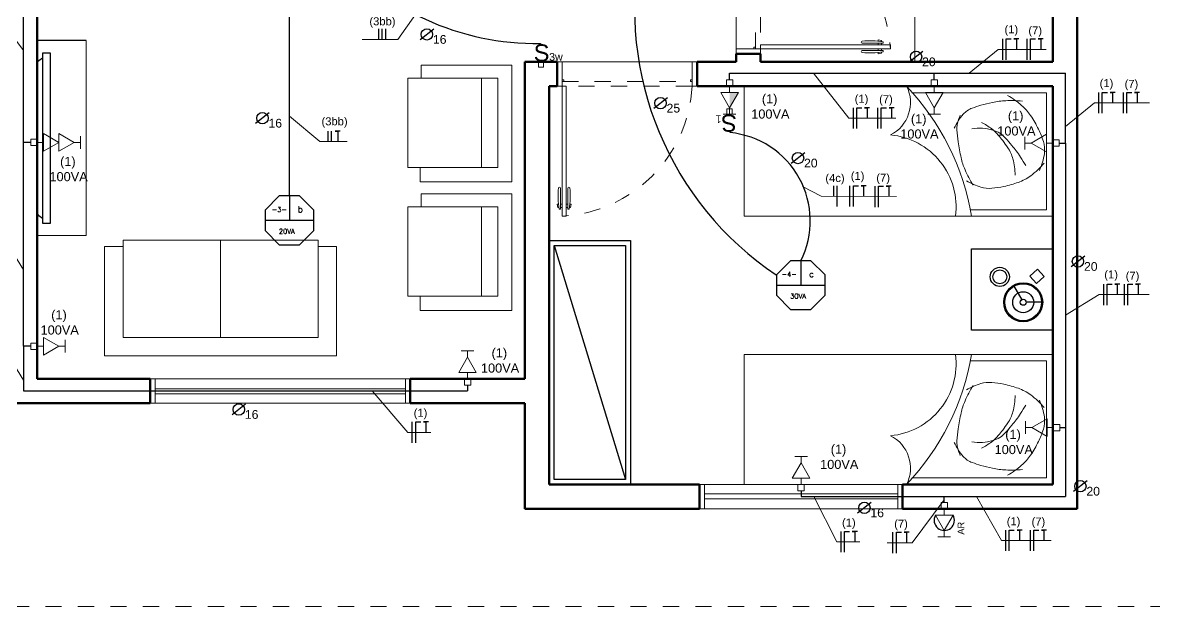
# Model space of a CAD drawing. Header units: inches. Extents: x 179598 to 179981, y 9195975 to 9196075.
# Drawn here: x 179673.85 to 179680.82, y 9196022.02 to 9196025.61 of the extents above; entities that cross this region are included whole.
import ezdxf

# ---------------------------------------------------------------- set-up
doc = ezdxf.new("R2010")
doc.units = ezdxf.units.IN
doc.header["$LTSCALE"] = 0.05
doc.header["$MEASUREMENT"] = 0
for name, pattern in [('CONTINU', [0]), ('DASH2', [0.75, 0.5, -0.25]), ('DASHED2', [0.375, 0.25, -0.125]), ('HIDDEN', [0.375, 0.25, -0.125]), ('HIDDEN2', [0.1875, 0.125, -0.0625])]:
    doc.linetypes.add(name, pattern=pattern)
for name, color, linetype, lineweight in [('Comunicação', 170, 'Continuous', 30), ('Eletrodutos', 220, 'Continuous', 25), ('ESQUADRIA', 7, 'Continuous', 5), ('FNT', 30, 'Continuous', 25), ('HASTES', 250, 'Continuous', 25), ('NOTAS', 180, 'Continuous', 25), ('PAREDE', 7, 'Continuous', 50), ('PISO', 7, 'Continuous', 5), ('PROJEÇÃO', 7, 'DASHED2', 0), ('TamanhoEletroduto', 174, 'Continuous', 30)]:
    doc.layers.add(name, color=color, linetype=linetype, lineweight=lineweight)
for name, color, linetype in [('Electric', 10, 'Continuous'), ('ILUMINAÇÃO', 3, 'Continuous'), ('LAYOUT', 7, 'CONTINU'), ('PTO', 1, 'Continuous'), ('TEP', 40, 'DASH2')]:
    doc.layers.add(name, color=color, linetype=linetype)
doc.styles.add('Cota', font='arial.ttf')
doc.styles.get("Standard").update_dxf_attribs({"font": ''})
doc.styles.get('Standard').set_extended_font_data('txt.shx')

# ---------------------------------------------------------------- blocks, each defined once
blk = doc.blocks.new('PORTA80_PB')
at = {"layer": 'ESQUADRIA'}
for p, q in [((0.02, 0.9055), (0.0125, 0.9055)), ((0.02, 0.9055), (0.02, 0.7763)), ((0.065, 0.9055), (0.065, 0.7763)), ((0.065, 0.9055), (0.0725, 0.9055)), ((0.0036, 0.8955), (0.0002, 0.8755)), ((0.0075, 0.8755), (0.0002, 0.8755)), ((0.0105, 0.8955), (0.0036, 0.8955)), ((0.03, 0.8955), (0.02, 0.8955)), ((0.03, 0.8755), (0.02, 0.8755)), ((0.055, 0.8955), (0.065, 0.8955)), ((0.055, 0.8755), (0.065, 0.8755)), ((0.0745, 0.8955), (0.0814, 0.8955)), ((0.0775, 0.8755), (0.0848, 0.8755)), ((0.0814, 0.8955), (0.0848, 0.8755)), ((0.83, 0), (0.03, 0))]:
    blk.add_line(p, q, dxfattribs=at)
for points in [[(0.03, 0.15), (0.055, 0.15), (0.055, 0.95), (0.03, 0.95)], [(0, 0), (0.03, 0), (0.03, 0.15), (0, 0.15)], [(0.83, 0), (0.86, 0), (0.86, 0.15), (0.83, 0.15)], [(0.04, 0.11), (0.03, 0.11), (0.03, 0.12), (0.04, 0.12)], [(0.82, 0.12), (0.83, 0.12), (0.83, 0.11), (0.82, 0.11)]]:
    blk.add_lwpolyline(points, close=True, dxfattribs=at)
at = {"layer": 'ESQUADRIA', "linetype": 'HIDDEN2'}
blk.add_lwpolyline([(0.03, 0.12), (0.83, 0.12), (0.83, 0.15), (0.03, 0.15)], close=True, dxfattribs=at)
at = {"layer": 'ESQUADRIA'}
for centre, radius, start, end in [((0.4334, 0.8257), 0.4284, 169.26017, 186.65508), ((-0.3484, 0.8257), 0.4284, 353.34492, 10.73983), ((0.0139, 0.7771), 0.00614, 187.18725, 352.0859), ((0.0711, 0.7771), 0.00614, 187.9141, 352.81275)]:
    blk.add_arc(centre, radius, start, end, dxfattribs=at)
at = {"layer": 'ESQUADRIA', "linetype": 'HIDDEN', "ltscale": 0.4}
blk.add_arc((-0.0154, 0.1046), 0.8466, 3.07158, 86.92842, dxfattribs=at)
blk = doc.blocks.new('A$C4C83112E')
at = {"layer": 'ESQUADRIA'}
for points in [[(0.03, 0), (0, 0), (0, 0.15), (0.03, 0.15)], [(0.03, 0), (1.57, 0), (1.57, 0.15), (0.03, 0.15)], [(1.6, 0), (1.57, 0), (1.57, 0.15), (1.6, 0.15)], [(1.57, 0.0576), (0.03, 0.0576), (0.03, 0.0876), (1.57, 0.0876)]]:
    blk.add_lwpolyline(points, close=True, dxfattribs=at)
blk = doc.blocks.new('A$C786F5E89')
at = {"layer": 'LAYOUT', "lineweight": 20}
for p, q in [((0.04, 1.86), (0.04, 1.0317)), ((0.76, 1.86), (0.04, 1.86)), ((0.76, 1.3934), (0.76, 1.86))]:
    blk.add_line(p, q, dxfattribs=at)
blk.add_lwpolyline([(0.8, 1.9), (0, 1.9), (0, 0), (0.8, 0)], close=True, dxfattribs=at)
for points in [[(0.0564, 1.6211, -0.050543), (0.1181, 1.7076, -0.064376), (0.1807, 1.7628, -0.03352), (0.2637, 1.8109, -0.039598), (0.3391, 1.8411, -0.109626), (0.414, 1.8473, -0.0754), (0.5181, 1.8166)], [(0.4735, 1.8457, -0.057152), (0.5509, 1.7633, -0.075208), (0.5915, 1.6873, -0.030275), (0.6169, 1.5986, -0.036967), (0.6278, 1.5239, -0.089016), (0.6206, 1.4571, -0.061822), (0.5824, 1.3687)], [(0.0918, 1.712, 0.034352), (0.0891, 1.6099, 0.04249), (0.0995, 1.5278, 0.015911), (0.1173, 1.4565, 0.020937), (0.1347, 1.4035, 0.121269), (0.1729, 1.3477, 0.080025), (0.2586, 1.2929)], [(0.2613, 1.4015, -0.103492), (0.2701, 1.5298, -0.14369), (0.3198, 1.6091, -0.007817), (0.3642, 1.6473, -0.010698), (0.3977, 1.674, -0.020146), (0.4368, 1.7014, -0.015912), (0.4887, 1.7324)], [(0.2223, 1.4599, -0.040593), (0.2626, 1.5236, -0.055645), (0.3003, 1.5637, -0.015363), (0.3347, 1.5911, -0.01263), (0.3782, 1.6221, -0.082628), (0.4468, 1.6534, -0.061291), (0.5471, 1.6675)], [(0.6089, 1.4081, -0.033461), (0.514, 1.3593, -0.04596), (0.44, 1.3351, -0.01901), (0.3418, 1.3166, -0.025886), (0.2687, 1.3095, -0.088683), (0.2128, 1.3169, -0.020726), (0.178, 1.3297)]]:
    blk.add_lwpolyline(points, format="xyb", dxfattribs=at)
for centre, radius, start, end in [((1.0634, -0.1268), 1.5493, 99.78806, 133.34204), ((0.7407, 0.8616), 0.4424, 82.30103, 175.01858), ((0.1, 0.8), 0.2236, 26.56505, 116.56505)]:
    blk.add_arc(centre, radius, start, end, dxfattribs=at)
blk = doc.blocks.new('A$C73877B83')
at = {"layer": 'LAYOUT'}
for p, q in [((0.2747, 0.243), (0.1867, 0.1922)), ((0.1708, 0.063), (0.1708, 0.1646))]:
    blk.add_line(p, q, dxfattribs=at)
for points in [[(0.5, 0), (0, 0), (0, 0.5), (0.5, 0.5)], [(0.2859, 0.1004), (0.3301, 0.0532), (0.3754, 0.0957), (0.3312, 0.1428)]]:
    blk.add_lwpolyline(points, close=True, dxfattribs=at)
for centre, radius in [((0.3271, 0.3269), 0.059), ((0.3271, 0.3269), 0.043), ((0.1708, 0.183), 0.12), ((0.1708, 0.183), 0.1136), ((0.1708, 0.183), 0.0646), ((0.1708, 0.183), 0.0184)]:
    blk.add_circle(centre, radius, dxfattribs=at)
blk = doc.blocks.new('A$C161E2D06')
at = {"layer": 'LAYOUT'}
blk.add_line((0.03, 1.47), (0.47, 0.03), dxfattribs=at)
for points in [[(0, 1.5), (0.5, 1.5), (0.5, 0), (0, 0)], [(0.03, 1.47), (0.47, 1.47), (0.47, 0.03), (0.03, 0.03)]]:
    blk.add_lwpolyline(points, close=True, dxfattribs=at)
blk = doc.blocks.new('A$C39A72CA2')
at = {"layer": 'ESQUADRIA'}
for points in [[(0, 0), (0.03, 0), (0.03, 0.15), (0, 0.15)], [(1.22, 0), (0.03, 0), (0.03, 0.15), (1.22, 0.15)], [(1.22, 0), (1.25, 0), (1.25, 0.15), (1.22, 0.15)], [(0.03, 0.0576), (1.22, 0.0576), (1.22, 0.0876), (0.03, 0.0876)]]:
    blk.add_lwpolyline(points, close=True, dxfattribs=at)
blk = doc.blocks.new('A$C71760755')
at = {"layer": 'LAYOUT', "lineweight": 20}
for p, q in [((0, 0.05), (0, 0.88)), ((0, 0.88), (1.76, 0.88)), ((1.76, 0.88), (1.76, 0.05)), ((0.14, 0), (0.14, 0.74)), ((0.14, 0.74), (1.62, 0.74)), ((0.88, 0.74), (0.88, 0)), ((1.62, 0.74), (1.62, 0)), ((0.14, 0.05), (0, 0.05)), ((1.62, 0.05), (1.76, 0.05)), ((0.14, 0), (1.62, 0))]:
    blk.add_line(p, q, dxfattribs=at)
blk = doc.blocks.new('A$C62A36329')
at = {"layer": 'LAYOUT', "lineweight": 20}
for p, q in [((0, 0.8024), (0, 0.1024)), ((0.8991, 0.8024), (0, 0.8024)), ((0.8991, 0.0963), (0.8991, 0.8024)), ((0.0999, 0.1024), (0.0999, 0.6954)), ((0.0999, 0.6954), (0.7888, 0.6954)), ((0.7888, 0.6954), (0.7888, 0.0963)), ((0.0999, 0.5685), (0.7888, 0.5685)), ((0, 0.1024), (0.0999, 0.1024)), ((0.0999, 0), (0.0999, 0.1024)), ((0.7888, 0.0963), (0.7888, 0)), ((0.7888, 0.0963), (0.8991, 0.0963)), ((0.7888, 0), (0.0999, 0))]:
    blk.add_line(p, q, dxfattribs=at)
blk = doc.blocks.new('A$C706E4DCE')
at = {"layer": 'LAYOUT'}
for p, q in [((0.0462, 0.0728), (0.03, 0.0498)), ((0.0674, 0.0815), (0.9786, 0.0815)), ((0.9998, 0.0728), (1.016, 0.0498)), ((0, 0), (0, 0.0498)), ((0, 0.0498), (1.046, 0.0498)), ((1.046, 0), (0, 0)), ((1.046, 0.0498), (1.046, 0))]:
    blk.add_line(p, q, dxfattribs=at)
for centre, start, end in [((0.0674, 0.0515), 90, 135), ((0.9786, 0.0515), 45, 90)]:
    blk.add_arc(centre, 0.03, start, end, dxfattribs=at)
blk = doc.blocks.new('TTA30')
at = {"lineweight": 5}
for p, q in [((-0.139, 0.34), (0, 0.58)), ((-0.1, 0.68), (0.1, 0.68)), ((0, 0.68), (0, 0.58)), ((0.139, 0.34), (0, 0.58)), ((-0.139, 0.1), (0, 0.34)), ((-0.139, 0.34), (0.139, 0.34)), ((0.139, 0.1), (0, 0.34)), ((-0.139, 0.1), (0.139, 0.1)), ((-0.05, 0), (-0.05, -0.1)), ((-0.05, 0), (0.05, 0)), ((0, 0.1), (0, 0)), ((0.05, 0), (0.05, -0.1)), ((-0.05, -0.1), (0.05, -0.1))]:
    blk.add_line(p, q, dxfattribs=at)
blk = doc.blocks.new('ta30')
at = {"lineweight": 5}
for p, q in [((-0.1, 0.44), (0.1, 0.44)), ((0, 0.44), (0, 0.34)), ((-0.139, 0.1), (0, 0.34)), ((0.139, 0.1), (0, 0.34)), ((-0.139, 0.1), (0.139, 0.1)), ((-0.05, 0), (-0.05, -0.1)), ((-0.05, 0), (0.05, 0)), ((0, 0.1), (0, 0)), ((0.05, 0), (0.05, -0.1)), ((-0.05, -0.1), (0.05, -0.1))]:
    blk.add_line(p, q, dxfattribs=at)
blk = doc.blocks.new('TA100')
at = {"lineweight": 5}
for p, q in [((-0.1, 0.44), (0.1, 0.44)), ((0, 0.44), (0, 0.34)), ((-0.139, 0.1), (0, 0.34)), ((0.139, 0.1), (0, 0.34)), ((-0.139, 0.1), (0, 0.1)), ((-0.05, 0), (0.05, 0)), ((-0.05, 0), (-0.05, -0.1)), ((0, 0.1), (0, 0)), ((0, 0.1), (0.139, 0.1)), ((0.05, 0), (0.05, -0.1)), ((-0.05, -0.1), (0.05, -0.1))]:
    blk.add_line(p, q, dxfattribs=at)
blk.add_solid([(0, 0.1), (0, 0.34), (-0.139, 0.1)], dxfattribs=at)
blk = doc.blocks.new('Iluminação1')
at = {"layer": 'ILUMINAÇÃO'}
for p, q in [((0, 0.15), (0, 0)), ((-0.15, 0), (0.15, 0))]:
    blk.add_line(p, q, dxfattribs=at)
blk.add_lwpolyline([(-0.0621, 0.15), (-0.15, 0.0621), (-0.15, -0.0621), (-0.0621, -0.15), (0.0621, -0.15), (0.15, -0.0621), (0.15, 0.0621), (0.0621, 0.15)], close=True, dxfattribs=at)
blk = doc.blocks.new('LinguaNoSeu')
at = {"layer": 'Electric', "linetype": 'CONTINU', "lineweight": 20}
blk.add_lwpolyline([(179679.5062, 9196029.819), (179679.5453, 9196029.819), (179679.5453, 9196029.8581), (179679.5062, 9196029.8581), (179679.5062, 9196029.819), (179679.5062, 9196029.8581), (179679.5258, 9196029.8581), (179679.5258, 9196029.8971), (179679.5799, 9196029.8971), (179679.5258, 9196029.9909), (179679.4716, 9196029.8971), (179679.5258, 9196029.8971), (179679.5799, 9196029.8971), (179679.5258, 9196029.9909), (179679.5258, 9196030.0299), (179679.5648, 9196030.0299), (179679.4867, 9196030.0299)], dxfattribs=at)
at = {"layer": 'PTO', "linetype": 'CONTINU', "lineweight": 30}
blk.add_arc((179679.5258, 9196029.9284), 0.0625, 330, 210, dxfattribs=at)
at = {"layer": 'Electric', "linetype": 'CONTINU', "lineweight": 20, "style": 'Cota'}
blk.add_text('AR', height=0.0407, rotation=270, dxfattribs=at).set_placement((179679.4031, 9196030.017))
blk = doc.blocks.new('Interruptor1W')
at = {"layer": 'ILUMINAÇÃO', "linetype": 'CONTINU', "lineweight": 20}
blk.add_lwpolyline([(179675.1845, 9196027.4212), (179675.2236, 9196027.4212), (179675.2236, 9196027.4602), (179675.1845, 9196027.4602)], close=True, dxfattribs=at)
at = {"layer": 'ILUMINAÇÃO', "linetype": 'CONTINU', "lineweight": 20, "attachment_point": 1, "style": 'Cota'}
for s, width, insert, char_height in [('S', 0.319218, (179675.1488, 9196027.592), 0.1276), ('1', 0.07511, (179675.265, 9196027.5265), 0.0573)]:
    blk.add_mtext_dynamic_manual_height_columns(s, width=width, gutter_width=0.75, heights=[0], dxfattribs=dict(at, insert=insert, char_height=char_height))
blk = doc.blocks.new('Interruptor1')
at = {"layer": 'ILUMINAÇÃO', "linetype": 'CONTINU', "lineweight": 35}
blk.add_line((179678.1328, 9196024.8734), (179678.1328, 9196024.8825), dxfattribs=at)
at = {"layer": 'ILUMINAÇÃO', "linetype": 'CONTINU', "lineweight": 20}
blk.add_blockref('Interruptor1W', (2.9333, -2.7169), dxfattribs=at)
blk = doc.blocks.new('Interruptor3w')
at = {"layer": 'ILUMINAÇÃO', "linetype": 'CONTINU', "lineweight": 35}
blk.add_line((179682.1953, 9196035.1734), (179682.2027, 9196035.1734), dxfattribs=at)
at = {"layer": 'ILUMINAÇÃO', "linetype": 'CONTINU', "lineweight": 20}
blk.add_lwpolyline([(179682.0571, 9196035.1856), (179682.0571, 9196035.1537), (179682.089, 9196035.1537), (179682.089, 9196035.1856)], close=True, dxfattribs=at)
at = {"layer": 'ILUMINAÇÃO', "linetype": 'CONTINU', "lineweight": 20, "attachment_point": 1, "rotation": 270, "style": 'Cota'}
for s, width, insert, char_height in [('S', 0.319218, (179682.1967, 9196035.2149), 0.1043), ('3w', 0.07511, (179682.1432, 9196035.1199), 0.04682)]:
    blk.add_mtext_dynamic_manual_height_columns(s, width=width, gutter_width=0.75, heights=[0], dxfattribs=dict(at, insert=insert, char_height=char_height))

msp = doc.modelspace()

# ---------------------------------------------------------------- linework, layer by layer
at = {"layer": 'Eletrodutos', "linetype": 'CONTINU', "lineweight": 30}
for p, q in [((179673.8588, 9196024.8731), (179673.8609, 9196026.5097)), ((179675.4956, 9196024.544), (179675.4956, 9196026.069)), ((179678.2041, 9196025.2995), (179680.2715, 9196025.2995)), ((179678.2041, 9196025.2581), (179678.2041, 9196025.2995)), ((179679.464, 9196025.2581), (179679.464, 9196025.2995)), ((179680.2715, 9196024.869), (179680.2715, 9196025.2995)), ((179673.8588, 9196023.619), (179673.8588, 9196024.8731)), ((179673.905, 9196024.8731), (179673.8588, 9196024.8731)), ((179680.2332, 9196024.869), (179680.2715, 9196024.869)), ((179680.2715, 9196024.869), (179680.2715, 9196022.694)), ((179673.905, 9196023.619), (179673.8588, 9196023.619)), ((179673.8588, 9196023.619), (179673.8588, 9196023.344)), ((179676.5916, 9196023.3799), (179676.5916, 9196023.344)), ((179673.8588, 9196023.344), (179676.5916, 9196023.344)), ((179680.2362, 9196023.119), (179680.2715, 9196023.119)), ((179678.6441, 9196022.7299), (179678.6441, 9196022.694)), ((179678.6441, 9196022.694), (179680.2715, 9196022.694)), ((179679.5258, 9196022.6565), (179679.5258, 9196022.694))]:
    msp.add_line(p, q, dxfattribs=at)
for centre, radius, start, end in [((179677.0131, 9196027.1194), 1.6369, 219.92137, 270.95421), ((179679.5879, 9196025.6924), 1.9681, 168.9698, 236.16423), ((179678.1558, 9196024.3911), 0.5448, 333.21368, 84.51666)]:
    msp.add_arc(centre, radius, start, end, dxfattribs=at)
at = {"layer": 'FNT', "linetype": 'CONTINU', "lineweight": 30}
for p, q in [((179676.0445, 9196025.5711), (179676.0445, 9196025.5068)), ((179676.065, 9196025.5711), (179676.065, 9196025.5068)), ((179679.883, 9196025.51), (179679.883, 9196025.3815)), ((179680.0336, 9196025.51), (179680.0336, 9196025.3815)), ((179680.4751, 9196025.181), (179680.4751, 9196025.0524)), ((179680.6256, 9196025.181), (179680.6256, 9196025.0524)), ((179678.9646, 9196025.0867), (179678.9646, 9196024.9582)), ((179679.1151, 9196025.0867), (179679.1151, 9196024.9582)), ((179675.7313, 9196024.9435), (179675.7313, 9196024.8792)), ((179678.8431, 9196024.607), (179678.8431, 9196024.5427)), ((179678.9432, 9196024.607), (179678.9432, 9196024.4784)), ((179679.0979, 9196024.6039), (179679.0979, 9196024.4753)), ((179680.5045, 9196024.001), (179680.5045, 9196023.8725)), ((179680.6325, 9196024.001), (179680.6325, 9196023.8725)), ((179676.25, 9196023.1533), (179676.25, 9196023.0247)), ((179678.889, 9196022.4803), (179678.889, 9196022.3518)), ((179679.2078, 9196022.4748), (179679.2078, 9196022.3462)), ((179679.9026, 9196022.4881), (179679.9026, 9196022.3596)), ((179680.0531, 9196022.4881), (179680.0531, 9196022.3596))]:
    msp.add_line(p, q, dxfattribs=at)
for points in [[(179676.0881, 9196025.5068), (179676.0881, 9196025.5711), (179676.0881, 9196025.5711)], [(179679.9061, 9196025.3815), (179679.9061, 9196025.51), (179679.937, 9196025.51)], [(179679.9846, 9196025.51), (179679.9537, 9196025.51), (179679.9691, 9196025.51), (179679.9691, 9196025.4457)], [(179680.0566, 9196025.3815), (179680.0566, 9196025.51), (179680.0875, 9196025.51)], [(179680.1351, 9196025.51), (179680.1042, 9196025.51), (179680.1196, 9196025.51), (179680.1196, 9196025.4457)], [(179680.4981, 9196025.0524), (179680.4981, 9196025.181), (179680.529, 9196025.181)], [(179680.5766, 9196025.181), (179680.5457, 9196025.181), (179680.5611, 9196025.181), (179680.5611, 9196025.1167)], [(179680.6487, 9196025.0524), (179680.6487, 9196025.181), (179680.6796, 9196025.181)], [(179680.7271, 9196025.181), (179680.6962, 9196025.181), (179680.7117, 9196025.181), (179680.7117, 9196025.1167)], [(179678.9877, 9196024.9582), (179678.9877, 9196025.0867), (179679.0186, 9196025.0867)], [(179679.0661, 9196025.0867), (179679.0352, 9196025.0867), (179679.0507, 9196025.0867), (179679.0507, 9196025.0224)], [(179679.1382, 9196024.9582), (179679.1382, 9196025.0867), (179679.1691, 9196025.0867)], [(179679.2167, 9196025.0867), (179679.1858, 9196025.0867), (179679.2012, 9196025.0867), (179679.2012, 9196025.0224)], [(179675.7544, 9196024.8792), (179675.7544, 9196024.9435), (179675.7544, 9196024.9435)], [(179675.8087, 9196024.9435), (179675.7778, 9196024.9435), (179675.7933, 9196024.9435), (179675.7933, 9196024.8792)], [(179678.8662, 9196024.4784), (179678.8662, 9196024.607), (179678.8662, 9196024.607)], [(179678.9663, 9196024.4784), (179678.9663, 9196024.607), (179678.9972, 9196024.607)], [(179679.0447, 9196024.607), (179679.0138, 9196024.607), (179679.0293, 9196024.607), (179679.0293, 9196024.5427)], [(179679.1209, 9196024.4753), (179679.1209, 9196024.6039), (179679.1518, 9196024.6039)], [(179679.1994, 9196024.6039), (179679.1685, 9196024.6039), (179679.1839, 9196024.6039), (179679.1839, 9196024.5396)], [(179680.5275, 9196023.8725), (179680.5275, 9196024.001), (179680.5584, 9196024.001)], [(179680.606, 9196024.001), (179680.5751, 9196024.001), (179680.5905, 9196024.001), (179680.5905, 9196023.9368)], [(179680.6555, 9196023.8725), (179680.6555, 9196024.001), (179680.6864, 9196024.001)], [(179680.734, 9196024.001), (179680.7031, 9196024.001), (179680.7185, 9196024.001), (179680.7185, 9196023.9368)], [(179676.2731, 9196023.0247), (179676.2731, 9196023.1533), (179676.304, 9196023.1533)], [(179676.3515, 9196023.1533), (179676.3206, 9196023.1533), (179676.3361, 9196023.1533), (179676.3361, 9196023.089)], [(179678.9121, 9196022.3518), (179678.9121, 9196022.4803), (179678.943, 9196022.4803)], [(179678.9906, 9196022.4803), (179678.9597, 9196022.4803), (179678.9751, 9196022.4803), (179678.9751, 9196022.4161)], [(179679.2308, 9196022.3462), (179679.2308, 9196022.4748), (179679.2617, 9196022.4748)], [(179679.3093, 9196022.4748), (179679.2784, 9196022.4748), (179679.2938, 9196022.4748), (179679.2938, 9196022.4105)], [(179679.9257, 9196022.3596), (179679.9257, 9196022.4881), (179679.9566, 9196022.4881)], [(179680.0041, 9196022.4881), (179679.9732, 9196022.4881), (179679.9887, 9196022.4881), (179679.9887, 9196022.4239)], [(179680.0762, 9196022.3596), (179680.0762, 9196022.4881), (179680.1071, 9196022.4881)], [(179680.1547, 9196022.4881), (179680.1238, 9196022.4881), (179680.1392, 9196022.4881), (179680.1392, 9196022.4239)]]:
    msp.add_lwpolyline(points, dxfattribs=at)
at = {"layer": 'HASTES', "linetype": 'CONTINU', "lineweight": 20}
for p, q in [((179676.1633, 9196025.5068), (179676.2722, 9196025.6598)), ((179675.6838, 9196024.8792), (179675.4956, 9196025.0355)), ((179678.7671, 9196024.5427), (179678.654, 9196024.602)), ((179679.3278, 9196022.4105), (179679.5258, 9196022.6752)), ((179679.3278, 9196022.4105), (179679.1731, 9196022.4105))]:
    msp.add_line(p, q, dxfattribs=at)
for points in [[(179673.8595, 9196025.4385), (179673.7328, 9196025.6088), (179673.578, 9196025.6088)], [(179675.9425, 9196025.5068), (179675.9425, 9196025.5068), (179676.1633, 9196025.5068)], [(179679.6795, 9196025.2995), (179679.8575, 9196025.4457), (179680.153, 9196025.4457)], [(179678.7217, 9196025.2995), (179678.9391, 9196025.0224), (179679.2268, 9196025.0224)], [(179680.2715, 9196024.9704), (179680.4496, 9196025.1167), (179680.7886, 9196025.1167)], [(179675.6838, 9196024.8792), (179675.6838, 9196024.8792), (179675.851, 9196024.8792)], [(179679.2318, 9196024.5396), (179679.2318, 9196024.5396), (179678.7671, 9196024.5427)], [(179673.8588, 9196024.0885), (179673.7304, 9196024.3013), (179673.5756, 9196024.3013)], [(179680.2715, 9196023.8104), (179680.479, 9196023.9368), (179680.786, 9196023.9368)], [(179673.8588, 9196023.4098), (179673.7304, 9196023.6226), (179673.5756, 9196023.6226)], [(179676.0056, 9196023.344), (179676.2245, 9196023.089), (179676.3659, 9196023.089)], [(179678.7231, 9196022.694), (179678.8635, 9196022.4161), (179679.0049, 9196022.4161)], [(179679.7243, 9196022.694), (179679.8771, 9196022.4239), (179680.183, 9196022.4239)]]:
    msp.add_lwpolyline(points, dxfattribs=at)
at = {"layer": 'LAYOUT'}
msp.add_line((179674.2441, 9196025.5002), (179673.9441, 9196025.5002), dxfattribs=at)
at = {"layer": 'LAYOUT', "lineweight": 20}
for p in [(179674.2441, 9196025.5002), (179673.9441, 9196024.3002)]:
    msp.add_line(p, (179674.2441, 9196024.3002), dxfattribs=at)
at = {"layer": 'PAREDE'}
for p, q in [((179673.9441, 9196023.419), (179673.9441, 9196028.219)), ((179680.1941, 9196025.369), (179680.1941, 9196027.069)), ((179680.3441, 9196025.369), (179680.3441, 9196027.069)), ((179678.2441, 9196025.369), (179678.2441, 9196025.419)), ((179678.3941, 9196025.419), (179678.2441, 9196025.419)), ((179678.3941, 9196025.369), (179678.3941, 9196025.419)), ((179676.9441, 9196023.419), (179676.9441, 9196025.369)), ((179677.1441, 9196025.369), (179676.9441, 9196025.369)), ((179677.1441, 9196025.219), (179677.1441, 9196025.369)), ((179678.0041, 9196025.219), (179678.0041, 9196025.369)), ((179678.2441, 9196025.369), (179678.0041, 9196025.369)), ((179680.1941, 9196025.369), (179678.3941, 9196025.369)), ((179680.3441, 9196022.619), (179680.3441, 9196025.369)), ((179677.0941, 9196022.769), (179677.0941, 9196025.219)), ((179677.1441, 9196025.219), (179677.0941, 9196025.219)), ((179680.1941, 9196025.219), (179678.0041, 9196025.219)), ((179680.1941, 9196022.769), (179680.1941, 9196025.219)), ((179673.9441, 9196023.419), (179674.6391, 9196023.419)), ((179674.6391, 9196023.419), (179674.6391, 9196023.269)), ((179676.2391, 9196023.419), (179676.9441, 9196023.419)), ((179676.2391, 9196023.419), (179676.2391, 9196023.269)), ((179673.7941, 9196023.269), (179674.6391, 9196023.269)), ((179676.2391, 9196023.269), (179676.9441, 9196023.269)), ((179676.9441, 9196022.619), (179676.9441, 9196023.269)), ((179678.0191, 9196022.769), (179677.0941, 9196022.769)), ((179678.0191, 9196022.619), (179678.0191, 9196022.769)), ((179680.1941, 9196022.769), (179679.2691, 9196022.769)), ((179679.2691, 9196022.619), (179679.2691, 9196022.769)), ((179678.0191, 9196022.619), (179676.9441, 9196022.619)), ((179680.3441, 9196022.619), (179679.2691, 9196022.619))]:
    msp.add_line(p, q, dxfattribs=at)
at = {"layer": 'PISO'}
msp.add_line((179679.3441, 9196025.369), (179679.3441, 9196026.169), dxfattribs=at)
at = {"layer": 'PROJEÇÃO'}
msp.add_lwpolyline([(179672.9941, 9196028.219), (179672.9941, 9196022.019), (179680.9441, 9196022.019), (179680.9441, 9196025.919), (179680.9441, 9196025.919), (179680.9441, 9196026.469), (179680.9441, 9196026.469), (179680.9441, 9196030.419), (179680.9441, 9196030.419), (179680.9441, 9196031.069), (179680.9441, 9196031.069), (179680.9441, 9196034.969), (179680.9441, 9196034.969), (179680.9441, 9196035.569), (179680.9441, 9196035.569), (179680.9441, 9196039.469), (179676.1441, 9196039.469), (179676.1441, 9196038.819), (179672.9941, 9196038.819), (179672.9941, 9196033.269)], dxfattribs=at)
at = {"layer": 'TamanhoEletroduto', "linetype": 'CONTINU'}
for p, q in [((179676.3836, 9196025.5706), (179676.2998, 9196025.505)), ((179679.3938, 9196025.4325), (179679.31, 9196025.3669)), ((179677.8214, 9196025.1476), (179677.7376, 9196025.0821)), ((179675.3716, 9196025.0551), (179675.2878, 9196024.9895)), ((179678.6672, 9196024.8099), (179678.5835, 9196024.7443)), ((179680.3901, 9196024.1739), (179680.3064, 9196024.1083)), ((179675.2264, 9196023.2631), (179675.1427, 9196023.1975)), ((179680.405, 9196022.7908), (179680.3213, 9196022.7252)), ((179679.0757, 9196022.658), (179678.992, 9196022.5924))]:
    msp.add_line(p, q, dxfattribs=at)
for centre in [(179676.3417, 9196025.5378), (179679.3519, 9196025.3997), (179677.7795, 9196025.1148), (179675.3297, 9196025.0223), (179678.6253, 9196024.7771), (179680.3483, 9196024.1411), (179675.1845, 9196023.2303), (179680.3632, 9196022.758), (179679.0338, 9196022.6252)]:
    msp.add_circle(centre, 0.035, dxfattribs=at)

# ---------------------------------------------------------------- block references
at = {"layer": 'Comunicação', "linetype": 'CONTINU', "lineweight": 30, "rotation": 90}
msp.add_blockref('Interruptor3w', (9375712.2138, 9016343.2799), dxfattribs=at)
at = {"layer": 'ESQUADRIA', "xscale": -1}
for name, p, rotation in [('PORTA80_PB', (179678.2441, 9196025.419), 270), ('PORTA80_PB', (179677.1441, 9196025.369), 180), ('A$C39A72CA2', (179678.0191, 9196022.769), 180)]:
    msp.add_blockref(name, p, dxfattribs=dict(at, rotation=rotation))
at = {"layer": 'ESQUADRIA'}
msp.add_blockref('A$C4C83112E', (179674.6391, 9196023.269), dxfattribs=at)
at = {"layer": 'ILUMINAÇÃO', "linetype": 'CONTINU', "lineweight": 40, "xscale": 0.817129049023036, "yscale": 0.817129049023036, "zscale": 0.817129049023036, "rotation": 180}
msp.add_blockref('Interruptor1', (326498.4296, 16710364.0005), dxfattribs=at)
at = {"layer": 'LAYOUT', "xscale": -1, "rotation": 90}
msp.add_blockref('A$C706E4DCE', (179674.0257, 9196025.4232), dxfattribs=at)
at = {"layer": 'LAYOUT', "lineweight": 20}
for name, p, xscale, yscale, zscale, rotation in [('A$C62A36329', (179676.2239, 9196025.3491), 0.7984101729913515, 0.7984101729913515, 0.7984101729913515, 270), ('A$C62A36329', (179676.2239, 9196024.5574), 0.7984101729913515, 0.7984101729913515, 0.7984101729913515, 270), ('A$C71760755', (179675.7853, 9196024.2729), 0.8108108108234866, 0.8108108108234866, 0.8108108108234866, 180)]:
    msp.add_blockref(name, p, dxfattribs=dict(at, xscale=xscale, yscale=yscale, zscale=zscale, rotation=rotation))
for name, p, rotation in [('A$C786F5E89', (179678.2941, 9196025.219), 270), ('A$C73877B83', (179680.1941, 9196023.719), 90)]:
    msp.add_blockref(name, p, dxfattribs=dict(at, rotation=rotation))
at = {"layer": 'LAYOUT'}
msp.add_blockref('A$C161E2D06', (179677.0941, 9196022.769), dxfattribs=at)
at = {"layer": 'LAYOUT', "lineweight": 20, "xscale": -1, "rotation": 270}
msp.add_blockref('A$C786F5E89', (179678.2941, 9196022.769), dxfattribs=at)
at = {"layer": 'PTO'}
for name, p, xscale, yscale, zscale, rotation in [('TA100', (179678.2041, 9196025.219), 0.3906251953034037, 0.3906251953034037, 0.3906251953034037, 180), ('ta30', (179679.464, 9196025.219), 0.3906251953034036, 0.3906251953034036, 0.3906251953034036, 180), ('TTA30', (179673.9441, 9196024.8731), -0.3906251953034037, 0.3906251953034037, 0.3906251953034037, 270), ('ta30', (179680.1941, 9196024.869), 0.3906251953034037, 0.3906251953034037, 0.3906251953034037, 90.00000000000001), ('ta30', (179673.9441, 9196023.619), -0.3906251953034036, 0.3906251953034036, 0.3906251953034036, 270.0000000000001), ('ta30', (179680.1972, 9196023.119), 0.3906251953034037, 0.3906251953034037, 0.3906251953034037, 90.00000000000001)]:
    msp.add_blockref(name, p, dxfattribs=dict(at, xscale=xscale, yscale=yscale, zscale=zscale, rotation=rotation))
at = {"layer": 'PTO', "yscale": 0.3906251953034036, "zscale": 0.3906251953034036}
for p, xscale in [((179676.5916, 9196023.419), -0.3906251953034036), ((179678.6441, 9196022.769), 0.3906251953034036)]:
    msp.add_blockref('ta30', p, dxfattribs=dict(at, xscale=xscale))
at = {"layer": 'PTO', "linetype": 'CONTINU', "lineweight": 30, "rotation": 180}
msp.add_blockref('LinguaNoSeu', (359359.0515, 18392052.477), dxfattribs=at)
at = {"layer": 'TEP'}
for p in [(179675.4956, 9196024.394), (179678.6421, 9196023.9956)]:
    msp.add_blockref('Iluminação1', p, dxfattribs=at)

# ---------------------------------------------------------------- texts
at = {"color": 3, "char_height": 0.0378, "attachment_point": 1}
for s, insert in [('b', (179675.5473, 9196024.4804)), ('c', (179678.6938, 9196024.082))]:
    msp.add_mtext_dynamic_manual_height_columns(s, width=0.270453, gutter_width=1, heights=[0], dxfattribs=dict(at, insert=insert))
at = {"layer": 'FNT', "linetype": 'CONTINU', "lineweight": 20, "char_height": 0.04926, "attachment_point": 1, "style": 'Cota'}
for s, insert in [('(3bb)', (179675.9879, 9196025.6431)), ('(1)', (179679.8962, 9196025.5935)), ('(7)', (179680.0431, 9196025.5871)), ('(1)', (179680.4817, 9196025.2625)), ('(7)', (179680.6352, 9196025.258)), ('(1)', (179678.9743, 9196025.1668)), ('(7)', (179679.1247, 9196025.1638)), ('(3bb)', (179675.6932, 9196025.0277)), ('(4c)', (179678.7938, 9196024.679)), ('(1)', (179678.9501, 9196024.6922)), ('(7)', (179679.1074, 9196024.6809)), ('(1)', (179680.5103, 9196024.0858)), ('(7)', (179680.642, 9196024.0781)), ('(1)', (179676.2603, 9196023.2343)), ('(1)', (179678.8963, 9196022.5595)), ('(7)', (179679.2173, 9196022.5518)), ('(1)', (179679.9098, 9196022.5673)), ('(7)', (179680.0627, 9196022.5652))]:
    msp.add_mtext_dynamic_manual_height_columns(s, width=0.040202, gutter_width=0.5, heights=[0], dxfattribs=dict(at, insert=insert))
at = {"layer": 'ILUMINAÇÃO'}
for s, p in [('-3-', (179675.3873, 9196024.4456)), ('20VA', (179675.4307, 9196024.3109)), ('-4-', (179678.525, 9196024.0472)), ('30VA', (179678.5772, 9196023.9125))]:
    msp.add_text(s, height=0.03, dxfattribs=at).set_placement(p)
at = {"layer": 'NOTAS', "linetype": 'CONTINU', "lineweight": 30, "char_height": 0.05613, "attachment_point": 1, "style": 'Cota'}
for insert in [(179678.3376, 9196025.1695), (179679.2548, 9196025.0469), (179679.8516, 9196025.0653), (179674.0189, 9196024.7844), (179673.9643, 9196023.841), (179676.6742, 9196023.6067), (179679.8354, 9196023.1053), (179678.7615, 9196023.0139)]:
    msp.add_mtext_dynamic_manual_height_columns('   (1)\\P100VA', width=0.415348, gutter_width=0.5, heights=[0], dxfattribs=dict(at, insert=insert))
at = {"layer": 'TamanhoEletroduto', "linetype": 'CONTINU', "lineweight": 20, "style": 'Cota'}
for s, p in [('16', (179676.3787, 9196025.4801)), ('20', (179679.3889, 9196025.3421)), ('25', (179677.8165, 9196025.0572)), ('16', (179675.3667, 9196024.9646)), ('20', (179678.6623, 9196024.7194)), ('20', (179680.3852, 9196024.0834)), ('16', (179675.2215, 9196023.1727)), ('20', (179680.4001, 9196022.7003)), ('16', (179679.0708, 9196022.5675))]:
    msp.add_text(s, height=0.05386, dxfattribs=at).set_placement(p)

doc.saveas('drawing.dxf')
